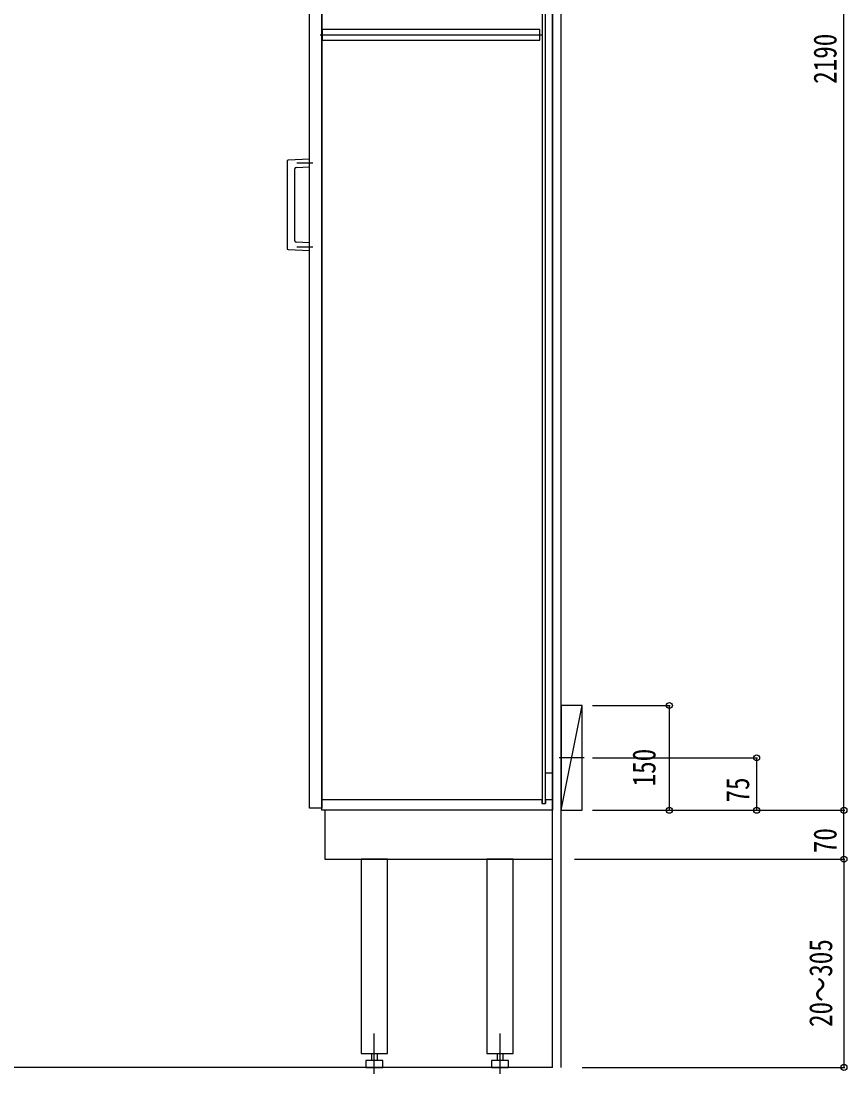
# Model space of a CAD drawing. Units: millimetres, scale not verified. Extents: x -4205 to 4205, y -2970 to 2970.
# Drawn here: x 1484 to 2667, y -1450 to 57 of the extents above; entities that cross this region are included whole.
import ezdxf
from ezdxf.enums import TextEntityAlignment as Align

# ---------------------------------------------------------------- set-up
doc = ezdxf.new("R2010")
doc.units = ezdxf.units.MM
doc.header["$LTSCALE"] = 20
for name, color, linetype in [('0-2_YKK_11', 7, 'Continuous'), ('0-3_YKK_12', 2, 'Continuous'), ('0-4_YKK_13', 4, 'Continuous'), ('0-5_YKK_D', 6, 'Continuous'), ('0-7_YSS_K', 3, 'Continuous')]:
    doc.layers.add(name, color=color, linetype=linetype)
doc.styles.add('ＭＳ ゴシック', font='')
doc.styles.get('ＭＳ ゴシック').set_extended_font_data('MS Gothic')

msp = doc.modelspace()

# ---------------------------------------------------------------- linework, layer by layer
at = {"layer": '0-2_YKK_11'}
msp.add_lwpolyline([(1915.52, 29.5), (2227.02, 29.5), (2227.02, 44.5), (1915.52, 44.5)], close=True, dxfattribs=at)
at = {"layer": '0-3_YKK_12'}
for p, q in [((2230.52, 1107.5), (2230.52, -1063.5)), ((2234.52, 1107.5), (2234.52, -1063.5)), ((1912.73, 37), (2229.81, 37)), ((2290.31, -998), (2254.73, -998)), ((2234.52, -1019.5), (2245.02, -1019.5)), ((2230.02, -1058), (1915.02, -1058)), ((2230.02, -1058), (2230.02, -1063.5)), ((2230.02, -1063.5), (2235.02, -1063.5)), ((2235.02, -1058), (2235.02, -1063.5)), ((2245.02, -1058), (2235.02, -1058)), ((1990.02, -1450.38), (1990.02, -1392.3)), ((2170.02, -1450.38), (2170.02, -1392.3))]:
    msp.add_line(p, q, dxfattribs=at)
for points in [[(2245.02, -1073), (1915.02, -1073), (1915.02, 1117), (2245.02, 1117)], [(1915.02, -1070), (1897.02, -1070), (1897.02, 1114), (1915.02, 1114)], [(1919.02, -1143), (2245.02, -1143), (2245.02, -1073), (1919.02, -1073)]]:
    msp.add_lwpolyline(points, close=True, dxfattribs=at)
at = {"layer": '0-4_YKK_13'}
for p, q in [((1865.02, -143.86), (1865.02, -268.67)), ((1897.02, -140.76), (1866.44, -142.36)), ((1878.97, -146.27), (1902.12, -146.27)), ((1897.02, -151.78), (1897.02, -140.76)), ((1876.02, -257.76), (1876.02, -154.77)), ((1877.92, -152.78), (1897.02, -151.78)), ((1878.97, -266.27), (1902.12, -266.27)), ((1986.12, -1421), (1986.12, -1431)), ((1993.92, -1421), (1993.92, -1431)), ((2166.12, -1421), (2166.12, -1431)), ((2173.92, -1421), (2173.92, -1431))]:
    msp.add_line(p, q, dxfattribs=at)
msp.add_lwpolyline([(1866.44, -270.17), (1897.02, -271.78), (1897.02, -260.76), (1877.92, -259.76)], dxfattribs=at)
for points in [[(1971.02, -1421), (2009.02, -1421), (2009.02, -1143), (1971.02, -1143)], [(2151.02, -1421), (2189.02, -1421), (2189.02, -1143), (2151.02, -1143)], [(1977.77, -1441), (2002.27, -1441), (2002.27, -1431), (1977.77, -1431)], [(2157.77, -1441), (2182.27, -1441), (2182.27, -1431), (2157.77, -1431)]]:
    msp.add_lwpolyline(points, close=True, dxfattribs=at)
for centre, radius, start, end in [((1866.52, -143.86), 1.5, 92.7637, 180.21124), ((1878.02, -154.77), 2, 93.19527, 179.79522), ((1866.52, -268.67), 1.5, 179.7637, 267.21124), ((1878.02, -257.76), 2, 180.19527, 266.79522)]:
    msp.add_arc(centre, radius, start, end, dxfattribs=at)
at = {"layer": '0-5_YKK_D'}
for p, q in [((2662.52, -1073), (2662.52, 1117)), ((2302.46, -923), (2413.52, -923)), ((2412.52, -1073), (2412.52, -923)), ((2302.46, -998), (2538.52, -998)), ((2537.52, -1073), (2537.52, -998)), ((2302.46, -1073), (2413.52, -1073)), ((2303.46, -1073), (2663.52, -1073)), ((2303.46, -1073), (2538.52, -1073)), ((2325.78, -1073), (2663.52, -1073)), ((2662.52, -1143), (2662.52, -1073)), ((2276.74, -1143), (2663.52, -1143)), ((2326.1, -1143), (2663.52, -1143)), ((2662.52, -1143), (2662.52, -1441)), ((2287.65, -1441), (2663.52, -1441))]:
    msp.add_line(p, q, dxfattribs=at)
for centre in [(2412.52, -923), (2537.52, -998), (2412.52, -1073), (2537.52, -1073), (2662.52, -1073), (2662.52, -1073), (2662.52, -1143), (2662.52, -1143), (2662.52, -1441)]:
    msp.add_circle(centre, 4.25, dxfattribs=at)
at = {"layer": '0-7_YSS_K'}
for p, q in [((2245.02, -1441), (2245.02, 1200.81)), ((2257.52, -1441), (2257.52, 1200.81)), ((2257.52, -1073), (2287.52, -923)), ((2245.02, -1441), (296.14, -1441))]:
    msp.add_line(p, q, dxfattribs=at)
msp.add_lwpolyline([(2257.52, -1073), (2287.52, -1073), (2287.52, -923), (2257.52, -923)], close=True, dxfattribs=at)

# ---------------------------------------------------------------- texts
at = {"layer": '0-5_YKK_D', "style": 'ＭＳ ゴシック', "width": 0.8}
for s, p in [('2190', (2661.72, -33.2)), ('150', (2402.52, -1038.8)), ('75', (2536.72, -1061.9)), ('70', (2661.72, -1134.4)), ('20～305', (2655.52, -1383.2))]:
    msp.add_text(s, height=32.99, rotation=90, dxfattribs=at).set_placement(p, align=Align.BOTTOM_LEFT)

doc.saveas('drawing.dxf')
